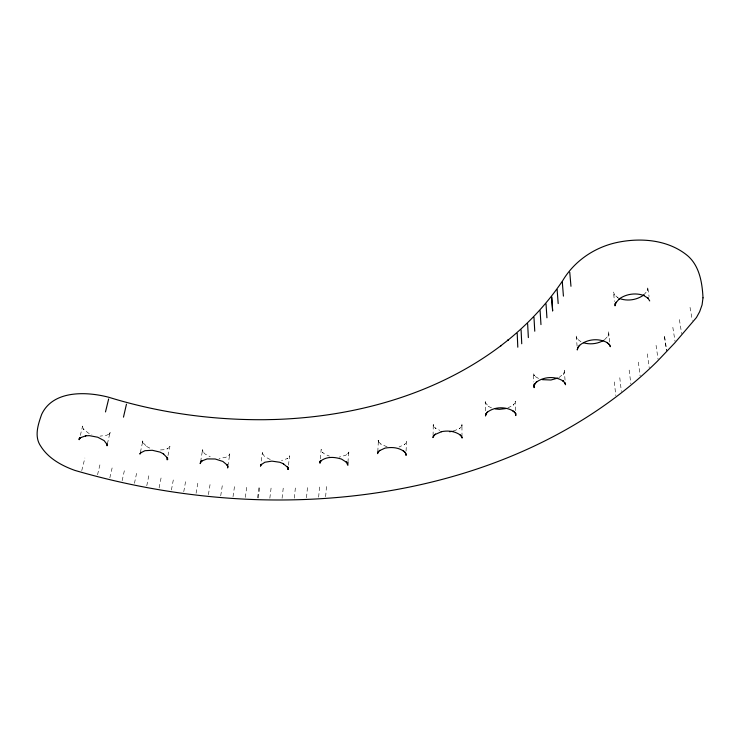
<?xml version="1.0" encoding="UTF-8"?>
<svg xmlns="http://www.w3.org/2000/svg" width="740" height="740" viewBox="0 0 740 740"><rect width="100%" height="100%" fill="white"/><g stroke="black" fill="none" stroke-linecap="round" stroke-linejoin="round"><path stroke-width="0.56" stroke-dasharray="3.7 2.78" d="M433.085 435.629L433.289 423.483L433.279 425.731L433.159 424.899L434.13 427.1L433.76 426.397L435.694 428.432L435.185 427.988L439.773 430.365M406.066 451.086L406.538 441.521L405.64 443.611L406.038 442.927L404.197 444.823L404.734 444.389L398.98 447.016M377.789 451.714L378.436 439.717L378.565 441.882L378.121 440.3L379.222 442.474M347.948 462.334L348.743 451.52L348.281 453.574L348.919 452.066L347.504 453.999L348.105 453.546L345.756 455.22L339.161 457.126M325.618 496.688L326.719 483.96M318.635 497.151L319.791 484.441M320.411 458.846L321.142 449.384L322.881 452.834L322.409 452.325L324.823 454.221L329.466 456.154M306.48 497.743L307.729 485.052M294.289 498.113L295.649 485.431M288.443 465.201L289.636 455.812L287.286 458.782L287.851 458.375L281.496 460.567M282.079 498.26L283.531 485.607M269.841 498.196L271.395 485.551M258.353 497.965L259.897 485.301M261.275 461.075L262.404 452.501L262.45 454.564L262.136 452.973L264.606 456.599L270.414 459.614M257.585 497.918L259.24 485.292M245.31 497.419L247.058 484.802M233.017 496.716L234.867 484.108M227.846 466.052L229.909 453.518L229.058 455.424L229.539 454.776L225.737 457.385L219.059 458.411M220.714 495.791L222.666 483.192M208.403 494.644L210.456 482.064M200.623 461.723L202.649 449.152L202.788 451.224L202.538 450.457L203.62 452.593L203.167 452.029L205.202 454.101L210.271 456.793M196.082 493.293L198.237 480.713M183.751 491.73L186.018 479.15M171.421 489.945L173.789 477.374M167.98 455.609L169.932 446.303L168.711 448.098L169.21 447.478L167.111 448.958L167.693 448.607L164.77 449.67L158.175 450.087M159.1 487.956L161.57 475.385M146.77 485.745L149.351 473.175M140.415 452.233L142.922 440.513L142.681 442.539L142.496 440.911L143.208 443.084L142.755 442.474L146.964 446.664M134.449 483.322L137.131 470.751M122.137 480.685L124.931 468.106M109.835 477.827L112.739 465.247M97.55 474.756L100.557 462.176M107.365 443.871L110.149 432.151L109.4 434.075L110.269 432.669L108.576 434.334L109.252 433.964L106.653 435.25L100.002 436.147M81.751 470.621L84.906 458.032M80.336 435.435L82.603 426.064L82.852 428.21L82.658 427.433L83.879 429.663L83.481 429.089L88.254 433.02L91.917 434.621M643.689 295.019L647.001 291.209L647.722 289.664L647.361 290.459L647.666 286.824L649.082 296.592M604.469 339.808L608.308 335.766L607.956 336.524L608.844 333.749L608.779 334.647L608.558 331.899L610.093 345.811M558.931 377.613L563.64 373.654L563.288 374.375L564.361 371.85L564.278 372.729L564.287 370.176L565.24 382.728M507.788 408.045L513.764 404.66L513.218 405.132L514.975 402.884L514.605 403.615L515.345 401.237L515.595 411.079M453.37 431.18L459.827 428.377L459.318 428.802L461.335 426.823L460.955 427.517L462.01 425.334L461.871 426.175L461.954 423.918L461.991 437.211M387.103 446.877L380.767 443.982M617.53 297.61L618.15 297.906L614.117 294.483L614.663 295.149L613.377 291.773L614.524 301.495M491.536 407.907L488.317 406.315L488.835 406.713L485.116 402.449L485.708 404.022L485.348 401.663L485.616 415.103M580.993 341.76L577.154 338.929L577.635 339.595L576.229 337.07L576.46 337.93L576.146 335.211L577.255 348.004M146.538 446.442L150.137 448.292M538.563 378.464L535.436 376.669L536.028 377.076L533.873 374.903L534.326 375.596L533.198 373.173L533.827 381.988M378.677 441.937L381.22 444.435M690.032 307.359L692.298 320.364M679.366 319.578L681.67 333.62M672.827 327.321L675.047 341.325M664.566 336.478L666.685 350.436M664.428 336.617L666.546 350.575M656.066 345.321L658.073 359.242M647.315 353.868L649.221 367.734M638.352 362.119L640.146 375.939M629.166 370.065L630.859 383.838M619.778 377.724L621.369 391.451M614.311 381.933L615.828 395.632"/><path stroke-width="1.11" d="M107.115 444.934L107.05 445.795L106.856 443.676L107.069 444.472L104.136 440.624L97.745 437.229L89.392 435.647L85.387 435.823L85.895 435.795L79.957 437.886L80.669 437.497L78.995 439.199L79.929 437.756L79.236 439.699L79.781 437.571M347.948 462.334L347.865 465.349L346.228 461.908L346.727 462.426L341.501 459.078C334.129 456.83 326.729 456.275 320.466 461.177L321.095 460.706L319.726 462.648L320.401 461.113L320.013 463.166L320.207 461.011M577.348 349.067L577.265 349.974L578.079 347.208L577.709 347.985L579.66 345.303L579.087 345.793C586.691 338.976 598.91 337.773 607.716 342.935L607.05 342.555L609.529 344.812L609.002 344.128L610.361 346.69L610.093 345.811M288.202 467.338L287.953 469.484L287.971 467.449L288.313 469.077L287.37 466.94L287.879 467.523L283.17 463.647L283.614 463.823L279.766 462.26L271.858 461.122L264.864 462.241L260.887 464.914L261.359 464.248L260.471 466.182L260.711 465.358M485.616 415.103L485.486 415.982L486.152 413.614L485.755 414.354L487.475 412.097L486.901 412.578C494.07 406.676 505.05 406.371 512.996 410.913L512.45 410.496L514.772 412.513L514.346 411.81L515.669 414.067L515.484 413.207L515.771 415.575L515.678 413.327M433.067 436.739L432.918 437.59L433.918 435.407L433.511 436.119L435.509 434.112L434.963 434.556L441.53 431.688M167.564 457.736L167.157 459.864L167.453 457.875L167.675 459.54L167.009 457.366L167.481 458.005L163.272 453.777L163.725 454.009L160.034 452.103L152.237 450.272L144.975 450.697L140.526 452.917L141.053 452.288L139.879 454.092L140.193 453.296M377.733 452.806L377.548 453.648L378.39 451.567L377.964 452.26L379.777 450.346L379.204 450.799L385.031 448.107C391.96 446.951 398.157 447.395 403.772 451.224L403.282 450.762L405.279 452.741M123.469 417.147L126.466 404.17M105.487 411.93L108.66 398.943M200.438 462.787L200.161 463.601L200.956 461.686L200.447 462.343L202.187 460.65L201.558 461.066L207.098 458.92L215.192 458.994L222.851 461.436L227.31 465.155L226.838 464.572L227.883 466.709L227.606 465.923L227.689 467.976L227.689 467.116M643.689 295.019C636.835 300.052 627.381 301.43 619.399 298.479M603.775 340.345C597.698 343.795 590.187 344.822 583.471 342.759M557.803 378.066L550.939 380.009L542.365 379.657M505.577 408.61L499.435 409.331L495.319 408.933M449.55 431.725L452.057 431.365M453.37 431.18L452.926 431.244M441.197 431.735C447.644 430.412 454.434 430.921 460.234 434.963M459.688 434.5L461.612 436.572M404.928 452.029L406.343 454.934M461.214 435.851L462.139 438.062L461.991 437.211M649.711 300.93L647.685 297.721L648.249 298.377L643.439 295.297L644.022 295.565C635.79 292.513 626.003 293.9 618.945 299.136L619.445 298.71L615.708 302.984L616.078 302.207L615.033 305.814L614.783 303.659M565.332 383.866L565.554 384.745L564.481 382.293L564.971 383.006L562.826 380.786L563.455 381.211C555.361 375.874 543.808 376.503 536.13 382.33L536.676 381.868L534.595 384.245L534.965 383.505L533.966 386.03L534.067 385.142L534.132 387.668L533.947 384.254M569.754 272.237L570.966 286.288M562.308 282.107L563.427 296.12M557.127 289.562L558.182 303.557M551.688 296.823L552.678 310.782M551.615 296.916L552.604 310.874M546.018 303.863L546.934 317.802M540.107 310.707L540.968 324.601M533.975 317.331L534.761 331.206M527.639 323.75L528.351 337.588M521.09 329.957L521.737 343.767M517.205 333.416L517.806 347.208M405.853 453.306L405.918 455.452M703 297.832L702.075 304.871L699.652 311.716L696.46 317.516L674.769 342.935L657.277 361.333C599.937 417.989 526.251 456.145 448.977 477.55L448.597 477.661C386.779 494.773 322.316 501.544 258.26 499.694C196.22 497.761 134.458 487.725 74.87 470.4C61.725 465.673 48.452 458.467 40.83 446.322C33.938 436.6 38.11 424.519 41.616 414.465C52.938 389.971 86.728 391.423 108.928 397.315C159.405 412.911 212.399 420.163 265.197 419.7L274.642 419.497C354.96 416.925 436.545 394.457 501.23 345.46L500.712 345.867L508.352 339.864L507.825 340.28C528.906 323.177 547.646 303.123 562.752 280.543C575.137 259.842 596.653 245.948 620.277 241.841C642.579 237.79 667.526 240.195 685.971 254.403C699.328 264.495 702.214 282.199 703 297.832"/></g></svg>
